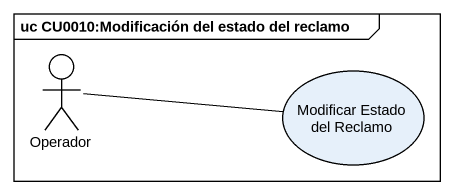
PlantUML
@startuml
mainframe uc CU0010:Modificación del estado del reclamo
actor Operador
usecase "Modificar Estado del Reclamo" as Modificar_Estado_del_Reclamo
Operador -right- Modificar_Estado_del_Reclamo
@enduml
